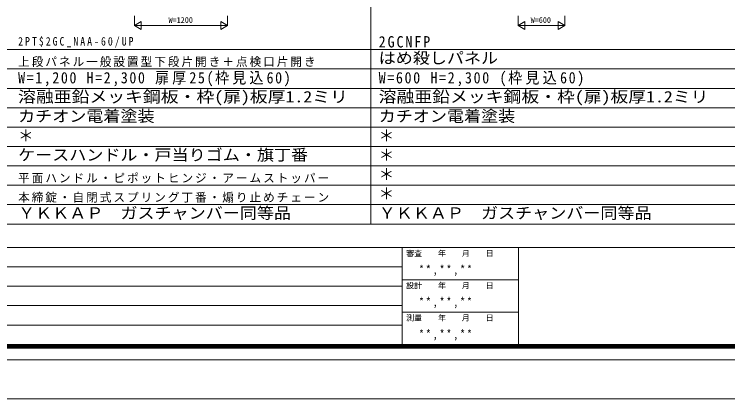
# Model space of a CAD drawing. Units: millimetres, scale not verified. Extents: x -14862 to 14850, y -10512 to 10500.
# Drawn here: x -9249 to -49, y -10500 to -5542 of the extents above; entities that cross this region are included whole.
import ezdxf
from ezdxf.enums import TextEntityAlignment as Align

# ---------------------------------------------------------------- set-up
doc = ezdxf.new("R2010")
doc.units = ezdxf.units.MM
doc.header["$LTSCALE"] = 50
doc.layers.add('0-0_0', color=7, linetype='Continuous')
doc.layers.add('0-1_USER1', color=7, linetype='Continuous', lineweight=9)
doc.layers.add('0-4_YKK_12', color=2, linetype='Continuous', lineweight=9)
doc.styles.add('ＭＳ ゴシック', font='')
doc.styles.get('ＭＳ ゴシック').set_extended_font_data('MS Gothic')

msp = doc.modelspace()

# ---------------------------------------------------------------- linework, layer by layer
at = {"layer": '0-1_USER1'}
for p, q in [((-4649.96, -8247.06), (-4649.96, 9617.94)), ((-13949.96, -5997.06), (13950.04, -5997.06)), ((-13949.96, -6247.06), (13950.04, -6247.06)), ((-13949.96, -6497.06), (13950.04, -6497.06)), ((-13949.96, -6747.06), (13950.04, -6747.06)), ((-13949.96, -6997.06), (13950.04, -6997.06)), ((-13949.96, -7247.06), (13950.04, -7247.06)), ((-13949.96, -7497.06), (13950.04, -7497.06)), ((-13949.96, -7747.06), (13950.04, -7747.06)), ((-13949.96, -7997.06), (13950.04, -7997.06)), ((-13949.96, -8247.06), (13950.04, -8247.06)), ((-14190.23, -8550.56), (14190.23, -8550.56)), ((-4245.68, -8550.56), (-4245.68, -9849.81)), ((-2746.8, -8550.56), (-2746.8, -9849.81)), ((-4245.68, -8798.68), (-14190.23, -8798.68)), ((-2746.8, -8965.6), (-4245.68, -8965.6)), ((-4245.68, -9049.62), (-14190.23, -9049.62)), ((-4245.68, -9299.44), (-14190.23, -9299.44)), ((-2746.8, -9382.33), (-4245.68, -9382.33)), ((-4245.68, -9549.25), (-14190.23, -9549.25)), ((14177.82, -9837.41), (-14177.82, -9837.41)), ((14165.42, -9825), (-14164.85, -9825)), ((14152.45, -9812.03), (-14152.44, -9812.03)), ((14140.04, -9799.06), (-14140.04, -9799.06)), ((14190.23, -9849.81), (-14190.23, -9849.81)), ((14340.79, -9999.25), (-14340.23, -9999.25)), ((-14850, -10500), (14850, -10500))]:
    msp.add_line(p, q, dxfattribs=at)
at = {"layer": '0-4_YKK_12'}
for p, q in [((-7699.96, -5561.56), (-7699.96, -5686.56)), ((-6499.96, -5561.56), (-6499.96, -5686.56)), ((-2749.96, -5561.56), (-2749.96, -5686.56)), ((-2149.96, -5561.56), (-2149.96, -5686.56)), ((-6499.96, -5686.56), (-7699.96, -5686.56)), ((-7613.36, -5636.56), (-7613.36, -5736.56)), ((-6586.56, -5636.56), (-6586.56, -5736.56)), ((-2749.96, -5686.56), (-2663.36, -5636.56)), ((-2749.96, -5686.56), (-2149.96, -5686.56)), ((-2663.36, -5736.56), (-2749.96, -5686.56)), ((-2663.36, -5636.56), (-2663.36, -5736.56))]:
    msp.add_line(p, q, dxfattribs=at)
for points in [[(-7613.36, -5736.56), (-7699.96, -5686.56), (-7613.36, -5636.56)], [(-6586.56, -5736.56), (-6499.96, -5686.56), (-6586.56, -5636.56)]]:
    msp.add_lwpolyline(points, dxfattribs=at)
msp.add_lwpolyline([(-2149.96, -5686.56), (-2236.56, -5636.56), (-2236.56, -5736.56)], close=True, dxfattribs=at)

# ---------------------------------------------------------------- texts
at = {"layer": '0-0_0', "style": 'ＭＳ ゴシック'}
for s, width, p in [('はめ殺しパネル', 1.1, (-4549.96, -6222.06)), ('溶融亜鉛メッキ鋼板・枠(扉)板厚1.2ミリ', 1.15, (-9199.96, -6722.06)), ('溶融亜鉛メッキ鋼板・枠(扉)板厚1.2ミリ', 1.15, (-4549.96, -6722.06)), ('カチオン電着塗装', 1.1, (-9199.96, -6972.06)), ('カチオン電着塗装', 1.1, (-4549.96, -6972.06)), ('ケースハンドル・戸当りゴム・旗丁番', 1.1, (-9199.96, -7472.06)), ('ＹＫＫＡＰ\u3000ガスチャンバー同等品', 1.1, (-9199.96, -8222.06)), ('ＹＫＫＡＰ\u3000ガスチャンバー同等品', 1.1, (-4549.96, -8222.06))]:
    msp.add_text(s, height=146.6, dxfattribs=dict(at, width=width)).set_placement(p, align=Align.BOTTOM_LEFT)
for p in [(-9199.96, -7222.06), (-4549.96, -7222.06), (-4549.96, -7472.06), (-4549.96, -7722.06), (-4549.96, -7972.06)]:
    msp.add_text('＊', height=146.6, dxfattribs=at).set_placement(p, align=Align.BOTTOM_LEFT)
at = {"layer": '0-0_0', "attachment_point": 7, "style": 'ＭＳ ゴシック'}
for s, insert, char_height in [('\\T1.4;\\W0.85;2PT$2GC_NAA-60/UP', (-9199.96, -5972.06), 110), ('\\T1.28;\\W0.9;2GCNFP', (-4549.96, -5972.06), 146.6), ('\\T1.17;上段パネル一般設置型下段片開き＋点検口片開き', (-9199.96, -6222.06), 110), ('\\T1.23;\\W0.9;W=1,200\\~H=2,300\\~扉厚25(枠見込60)', (-9199.96, -6472.06), 146.6), ('\\T1.24;\\W0.9;W=600\\~H=2,300\\~(枠見込60)', (-4549.96, -6472.06), 146.6), ('\\T1.17;平面ハンドル・ピポットヒンジ・アームストッパー', (-9199.96, -7722.06), 110), ('\\T1.17;本締錠・自閉式スプリング丁番・煽り止めチェーン', (-9199.96, -7972.06), 110)]:
    msp.add_mtext(s, dxfattribs=dict(at, insert=insert, char_height=char_height))
at = {"layer": '0-1_USER1', "color": 4, "style": 'ＭＳ ゴシック'}
for s, p in [('審査\u3000\u3000年\u3000\u3000月\u3000\u3000日', (-4195.68, -8683.68)), ('設計\u3000\u3000年\u3000\u3000月\u3000\u3000日', (-4195.68, -9098.72)), ('測量\u3000\u3000年\u3000\u3000月\u3000\u3000日', (-4195.68, -9515.45))]:
    msp.add_text(s, height=73.31, dxfattribs=at).set_placement(p, align=Align.BOTTOM_LEFT)
at = {"layer": '0-1_USER1', "char_height": 110, "attachment_point": 7, "style": 'ＭＳ ゴシック'}
for insert in [(-4029.7, -8916.54), (-4029.7, -9333.27), (-4029.7, -9750)]:
    msp.add_mtext('\\T1.39;\\W0.85;**,**,**', dxfattribs=dict(at, insert=insert))
at = {"layer": '0-4_YKK_12', "color": 4, "style": 'ＭＳ ゴシック'}
for s, p in [('W=1200', (-7259.96, -5674.56)), ('W=600', (-2589.96, -5674.56))]:
    msp.add_text(s, height=73.31, dxfattribs=at).set_placement(p, align=Align.BOTTOM_LEFT)

doc.saveas('drawing.dxf')
